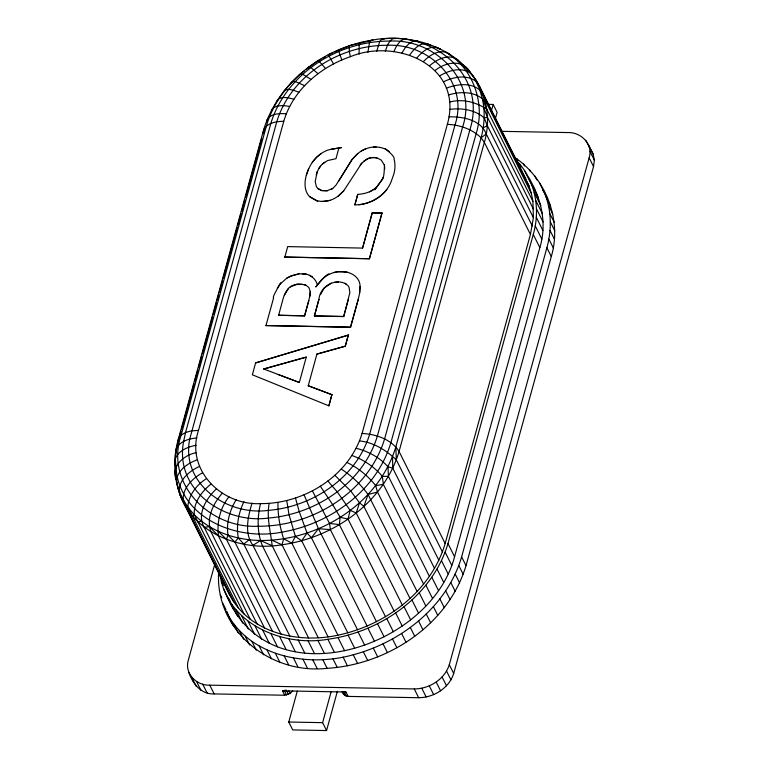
<?xml version="1.0" encoding="UTF-8"?>
<svg xmlns="http://www.w3.org/2000/svg" width="769" height="769" viewBox="0 0 769 769"><rect width="100%" height="100%" fill="white"/><g stroke="black" fill="none" stroke-linecap="round" stroke-linejoin="round"><path stroke-width="1.15" d="M367.909 52.35L369.485 42.555L371.052 40.305C412.04 32.298 459.795 48.139 479.712 86.695L479.693 89.762L482.413 98.768L486.806 109.275L532.907 201.324L533.388 217.656L530.437 234.439L445.164 543.539C430.967 591.476 385.644 625.216 337.927 635.175C298.699 643.864 249.742 633.252 229.796 595.139L183.695 503.089C173.746 483.23 172.4 459.949 178.456 438.705L263.729 129.605C278.32 81.697 324.287 47.207 373.003 40.075L349.232 45.688L349.309 51.379L350.366 56.685C320.269 66.951 292.902 90.069 283.771 121.291L198.489 430.39C185.252 469.84 221.828 505.646 260.499 503.618C304.072 503.935 349.088 476.107 362.084 433.428L447.356 124.328C463.967 65.98 396.948 37.575 350.366 56.685M250.271 619.324L204.179 527.274C196.412 514.019 206.553 498.341 216.204 489.036M176.812 481.634C183.628 529.851 238.227 552.488 281.963 544.769C333.525 537.694 383.779 502.657 399.063 451.48L484.345 142.38C491.381 118.772 486.604 92.318 470.753 73.343C461.313 66.567 448.663 70.469 439.589 75.948M220.03 574.51C226.855 623.919 283.117 647.2 327.882 639.27C380.761 632.012 432.303 596.071 447.981 543.587L533.263 234.487C540.799 208.726 535.157 178.648 515.48 159.673M227.095 596.513C270.525 699.886 430.544 648.709 454.566 556.737L539.848 247.637C547.182 223.808 541.434 198.181 528.505 177.379M218.694 570.819C214.368 630.215 270.025 674.807 327.142 668.328C387.499 664.637 448.125 625.024 466.014 565.638L551.286 256.538C562.187 220.367 545.932 178.629 515.038 157.626M225.538 610.269C247.57 656.774 307.648 667.761 353.25 654.765C401.822 641.865 447.097 606.299 461.621 556.871L546.894 247.772C552.142 228.797 551.556 207.947 543.241 189.924M177.649 445.232L178.456 438.705L181.119 435.158L266.391 126.058C271.14 109.371 280.541 94.327 292.326 81.716L295.286 81.581L304.62 85.638M244.071 614.066L194.23 514.596C193.701 502.32 201.641 491.506 210.85 484.182M359.652 292.989L360.036 286.616L359.652 292.989L358.248 299.362L350.558 327.209L265.901 325.556L350.558 327.209M233.795 601.925L187.694 509.866C187.492 496.918 195.528 485.499 206.265 478.77M309.878 295.969L310.263 291.528L309.926 296.055L304.63 315.838L278.551 315.271L304.63 315.838M196.874 437.897C189.136 438.686 180.215 440.993 176.351 448.452C173.554 459.651 177.802 470.878 176.457 481.942C179.369 494.169 185.56 505.493 194.23 514.596C211.427 532.129 236.285 540.021 260.422 540.501C318.501 540.924 378.511 503.83 395.833 446.924L481.106 137.824C484.508 125.116 485.239 111.668 482.413 98.768C472.868 91.136 459.458 91.607 448.337 95.029M183.695 503.089C180.648 489.92 191.837 478.626 202.478 472.829M269.16 503.387C266.43 517.652 270.698 531.706 272.149 545.692L318.241 637.741M385.49 616.68L339.389 524.631L340.158 517.297L332.65 504.589L320.317 486.219M214.897 563.85L188.395 659.908C184.051 673.317 196.547 685.823 209.783 685.16L414.27 688.947C429.333 688.87 444.607 679.421 449.298 664.743L589.15 157.818C593.495 144.409 580.999 131.903 567.772 132.566L502.003 131.345M342.013 691.446L344.848 695.512L348.146 696.406L418.663 697.714C433.726 697.637 449 688.188 453.691 673.509L593.543 166.585L594.35 160.163L593.178 154.156L588.785 145.389M384.74 168.853C383.837 156.136 385.5 178.129 381.751 180.167C365.083 202.42 383.27 179.312 382.991 177.447M266.689 121.838L266.997 119.887C270.899 113.341 279.56 113.312 286.279 113.802M316.174 174.957L317.299 171.593L315.184 181.494L316.376 186.675L317.982 188.607L321.74 190.625L327.325 190.76L321.692 190.529L317.982 188.607M330.757 149.349C357.268 145.312 326.45 149.311 325.768 150.993C314.213 156.069 307.119 168.353 305.274 180.138C304.63 186.108 305.235 192.183 309.59 196.643C323.547 204.16 316.895 201.238 309.59 196.643M260.499 503.618C257.269 517.45 256.923 532.59 262.46 545.884L308.552 637.934M314.396 316.021L318.856 299.593L314.396 316.021L343.685 316.568L349.866 292.662L349.039 287.27L347.953 285.568L344.887 283.319L346.559 284.309M376.685 51.331L379.78 41.363L381.972 39.036L384.404 38.758M394.132 611.134L348.03 519.075L350.174 510.376L337.207 491.833L327.834 481.019M180.946 431.303L177.754 442.886L175.697 455.142M181.59 428.987L194.038 383.846M194.682 381.53L197.873 369.947M198.517 367.63L201.709 356.057M202.343 353.74L212.571 316.693M213.205 314.377L216.397 302.803M217.041 300.487L218.636 294.7M219.271 292.383L222.472 280.81M223.106 278.493L237.16 227.557M237.794 225.24L240.995 213.667M241.629 211.35L244.821 199.767M245.465 197.46L261.748 138.41M348.328 335.044L345.271 346.146L316.905 354.105L345.31 346.233L348.328 335.044L255.587 362.93L252.376 374.811L328.872 405.84L331.891 394.651L308.177 385.721L331.929 394.737M265.939 325.643L273.61 297.863C270.909 297.728 287.904 272.015 277.224 288.365M284.838 257.163L287.683 246.609L362.574 248.089L372.244 212.811L382.001 212.994L369.456 258.73L284.79 257.077L369.456 258.73M278.589 315.357L282.454 301.14C284.069 294.162 287.76 285.424 296.228 284.482C296.574 282.598 310.426 286.299 304.178 284.655M324.72 162.221L322.413 164.018L327.565 160.558L335.995 158.693L338.831 148.148M304.582 315.751L308.85 300.554M263.729 369.005L299.333 382.481L306.273 357.066L263.729 369.005L306.312 357.162M357.739 194.47L354.855 204.929L357.7 194.374C364.487 193.932 371.6 192.125 376.512 186.973M308.225 385.807L316.905 354.105M343.685 316.568L348.53 299.016M372.244 212.811L362.574 248.089M331.891 394.651L328.872 405.84M350.52 327.123L358.248 299.362M369.408 258.644L382.001 212.994M337.389 691.312L326.565 730.55L292.72 729.925L288.769 722.033L297.295 691.12M326.565 730.55L322.615 722.658L331.141 691.754M491.276 111.332L493.169 104.459L488.507 104.373M495.217 119.272L497.12 112.351L493.169 104.459M328.065 636.828L281.963 544.769L283.665 538.829C279.772 527.101 277.801 514.73 277.936 502.368M252.059 503.07C248.031 516.345 243.946 533.359 252.972 545.336L299.064 637.386M402.322 605.049L356.23 512.99L359.507 502.734L350.702 490.997L334.832 475.29M318.904 299.679C319.693 287.01 334.092 278.33 344.925 283.405M264.892 128.24L263.027 133.787L263.729 129.605C267.641 122.598 276.484 121.406 283.771 121.291M410.012 598.484L363.91 506.425L368.034 494.457C360.786 484.422 351.635 475.771 341.234 469.08M308.667 168.747L306.293 175.188M385.346 51.1L387.413 45.294L389.931 41.084L392.738 38.748L395.641 38.45M272.534 631.426L226.442 539.367L228.018 535.195C226.124 522.843 229.758 510.174 236.189 499.639M243.927 501.734C238.525 512.894 236.054 525.717 238.323 537.992L243.763 544.067L289.855 636.117M317.337 171.679L318.904 168.286L322.365 163.932M393.786 51.648L396.602 45.9L399.832 41.728L403.244 39.43L406.609 39.161M331.256 283.117L324.383 287.817L320.49 294.556M284.338 295.392L288.529 288.288M337.927 635.175L291.836 543.125L295.402 536.445L289.038 514.769L286.741 500.581M306.389 69.287L318.347 60.395L325.537 68.499M354.817 204.842C369.976 205.112 385.125 196.182 391.037 181.984L393.757 174.332C395.16 169.738 395.477 163.662 394.026 159.029C395.9 155.578 377.252 143.245 389.383 151.733M338.437 181.532L352.077 159.414L357.854 153.444L352.125 159.5L335.928 185.214L332.717 188.463L327.286 190.674M401.918 52.984L405.465 47.342L409.368 43.295L413.357 41.093L417.173 40.892L418.855 41.805M343.714 190.847L338.456 195.922L343.714 190.847L361.786 163.105L360.171 165.085M228.941 496.803C220.203 507.838 216.685 522.132 218.463 535.983L264.555 628.033M318.952 168.373L320.49 166.114M347.78 632.82L301.688 540.761L307.052 533.061L299.276 511.789L295.479 498.033M329.094 274.254C327.892 270.842 305.947 299.429 321.106 280.32C326.335 274.696 333.852 271.438 341.542 271.601C350.702 271.39 360.267 277.148 360.084 286.702M292.758 690.773L290.173 693.513L284.684 695.234L214.167 693.926C201.074 694.503 192.644 683.583 188.77 672.337M409.656 55.08C413.693 49.341 419.441 42.689 427.208 43.612L430.851 45.515M357.537 629.763L311.435 537.704L318.472 528.707L330.362 529.61L376.464 621.66M222.251 493.256C213.253 503.464 205.89 518.316 211.023 531.946L257.115 623.995M308.206 67.797L308.994 66.855L310.993 67.576L318.01 73.699M280.993 634.117L234.891 542.068L238.323 537.992M321.182 153.589L316.665 157.184L312.204 162.326M271.39 110.284L273.735 107.554L277.763 105.939L283.194 105.555L289.663 106.42M276.869 100.922L278.974 98.586L282.704 97.49L287.789 97.701L293.883 99.211M359.046 204.717C369.553 203.458 380.376 197.989 386.826 189.462M290.807 83.312L300.285 73.987L302.794 74.305L311.022 79.428M283.367 91.895L285.203 89.944L288.567 89.339L293.229 90.127L298.881 92.261M416.904 57.915C421.768 52.157 428.506 46.082 436.629 47.303L440.512 49.293L434.072 46.774M280.233 283.992L286.885 278.07L291.278 275.869L299.103 273.793L306.1 274.168L302.313 273.735M361.834 163.191L367.044 158.904L371.129 157.578L376.868 157.885L375.378 157.607M238.563 608.25L192.471 516.191L194.23 514.596M423.594 61.462C430.15 54.224 442.857 47.092 451.211 55.57M299.122 75.247L304.572 70.777M243.763 544.067L249.166 539.771M373.782 157.395L369.024 158.193L363.622 161.25M447.356 124.328C459.651 124.905 472.214 129.048 481.106 137.824L486.248 133.969C480.788 119.656 462.592 116.59 448.981 116.821M429.65 65.682C436.946 59.376 448.433 53.359 457.497 59.655C464.947 67.72 474.021 74.901 478.395 85.263M357.893 153.531C365.438 146.994 376.752 144.947 385.682 149.282M252.972 545.336L260.422 540.501L272.149 545.692M317.443 200.757C324.739 202.574 332.612 200.536 338.418 195.835M434.994 70.537C445.741 61.856 463.736 58.598 470.936 73.593L470.753 73.343M332.717 188.463L331.333 189.328M317.972 61.049L321.067 59.261M323.134 58.069L325.2 56.868M483.268 127.827L487.296 125.607L484.21 117.907C474.896 109.688 461.65 107.814 449.682 109.381M199.555 466.456C188.559 471.166 175.428 482.672 180.494 495.899L229.796 595.139M290.23 286.972L296.276 284.568L302.361 284.347M299.103 273.793L291.316 275.956L286.885 278.07M332.621 53.023L328.238 54.676L333.486 63.904M334.775 51.994L339.091 49.947L338.571 49.754L338.879 51.456L341.801 59.944M197.518 459.689C189.059 462.765 180.628 468.052 177.187 476.751C187.328 521.94 240.12 540.415 281.627 532.177C329.949 524.131 376.512 490.814 390.902 442.646L476.174 133.546C485.614 103.296 473.204 67.778 445.318 51.908M443.367 81.889C453.22 76.987 466.254 74.199 475.79 81.254L531.379 193.49L532.907 201.324M340.206 49.514L349.107 46.121M196.383 452.624C183.868 454.96 170.007 466.648 176.601 480.51M446.289 88.272C457.92 83.504 475.146 81.802 482.913 93.885L529.005 185.944L531.379 193.49M284.684 695.234L282.492 690.85L286.241 690.081L288.442 694.465M348.376 335.13L255.587 362.93M197.979 522.007L201.363 521.055M423.613 584.104L377.512 492.045L368.034 494.457L417.125 591.476M196.162 445.338C186.406 446.779 173.054 453.143 174.938 464.947M322.403 201.459L330.093 200.353M347.107 272.168L337.591 271.707L333.688 272.582M484.21 117.907L487.479 117.349L533.58 209.408M346.963 462.457C358.094 467.927 368.053 475.848 375.676 485.633L383.337 484.345L429.429 576.394M449.471 102.094C462.467 98.509 475.963 101.979 486.806 109.275M204.179 527.274L209.428 526.678L218.463 535.983M361.565 42.401L360.103 42.535L359.161 44.65L359.104 54.138M338.485 282.06L334.525 282.338M198.489 430.39L191.491 430.851L185.56 432.476L181.119 435.158C164.653 484.22 210.148 528.755 258.249 526.246C312.445 526.64 368.428 492.025 384.596 438.936L469.878 129.826C487.459 74.978 433.61 31.971 381.972 39.036M376.137 147.014L373.436 147.081M351.962 455.508C363.641 459.727 374.359 466.821 382.347 476.367L388.432 476.376L434.523 568.426M372.283 212.898L382.049 213.08M314.348 315.934L343.637 316.482M282.492 690.85L345.954 692.023L348.146 696.406M288.769 722.033L322.615 722.658M362.084 433.428C375.935 434.235 391.325 439.166 399.063 451.48L445.164 543.539M312.358 490.814L329.545 523.429L339.389 524.631M345.954 692.023L344.185 691.783L346.377 696.166M359.565 440.916C373.84 442.396 386.134 450.278 396.333 459.881L442.425 551.931M340.158 517.297L348.03 519.075M356.182 448.298C368.226 451.268 379.655 457.459 387.97 466.754L392.776 468.196L438.868 560.255M306.052 274.081C311.599 275.321 316.203 279.608 317.443 285.203M376.82 157.789L381.261 160.096L384.279 164.941M350.174 510.376L356.23 512.99M271.957 540.194L281.963 544.769M283.665 538.829L291.836 543.125M305.947 285.203L308.888 287.529L310.311 291.614M309.513 275.321L312.387 277.003M295.402 536.445L301.688 540.761M359.507 502.734L363.91 506.425M482.413 98.768L485.277 101.431M218.348 531.417L226.442 539.367M228.018 535.195L234.891 542.068M307.052 533.061L311.435 537.704M449.432 54.022L450.615 55.551M481.106 137.824L484.345 142.38L530.437 234.439M542.51 189.587L547.624 198.69M457.497 59.655L458.651 61.558M593.178 154.156L585.718 140.179M530.995 183.57L535.099 190.529M521.805 171.968L529.005 185.944M589.958 151.397L594.35 160.163M589.15 157.818L593.543 166.585M539.434 182.753L543.818 191.519M546.25 197.479L550.642 206.246M534.859 176.005L536.81 179.898M548.451 205.361L552.834 214.128M529.543 169.728L530.523 171.679M549.816 213.522L554.209 222.289M523.535 163.98L524.506 165.921M531.792 184.752L538.377 197.902M550.344 221.905L554.737 230.671M524.41 170.42L530.485 182.561M534.224 192.49L540.809 205.64M519.508 163.932L521.036 166.969M516.864 158.779L517.835 160.731M479.712 86.695L525.804 178.754M479.462 87.406L480.538 89.55M484.826 98.115L487.508 103.459M491.795 112.024L492.862 114.168M497.149 122.732L499.831 128.087M502.513 133.431L505.195 138.785M509.482 147.35L512.164 152.704M514.836 158.049L517.518 163.403M520.2 168.757L521.267 170.901M535.791 200.526L542.376 213.686M550.037 230.44L554.43 239.207M536.483 208.812L543.068 221.962M548.883 239.082L553.276 247.849M536.281 217.281L542.866 230.431M487.296 125.607L533.388 217.656M546.894 247.772L551.286 256.538M535.214 225.855L541.799 239.005M486.248 133.969L532.34 226.019M533.263 234.487L539.848 247.637M366.034 148.638L361.334 150.945M373.032 189.933L369.485 191.885M461.621 556.871L466.014 565.638M447.981 543.587L454.566 556.737M458.814 565.542L463.207 574.308M445.174 552.2L451.759 565.35M455.21 574.135L459.602 582.902M441.531 560.736L448.116 573.885M450.836 582.594L455.219 591.371M437.08 569.118L443.665 582.268M445.712 590.871L450.096 599.637M431.842 577.288L438.426 590.438M439.878 598.897L444.271 607.664M425.882 585.19L432.466 598.34M433.37 606.616L437.763 615.383M419.22 592.764L425.805 605.914M426.237 613.989L430.63 622.755M449.298 664.743L453.691 673.509M411.924 599.945L418.509 613.095M446.568 671.126L450.961 679.892M299.333 382.481L278.003 374.455M418.538 620.948L422.921 629.715M442.108 677.037L446.501 685.804M404.042 606.674L410.636 619.824M410.3 627.456L414.693 636.223M436.215 682.074L440.599 690.841M395.641 612.912L402.225 626.062M429.285 685.9L433.678 694.667M401.601 633.473L405.994 642.24M421.806 688.245L426.189 697.012M386.778 618.612L393.363 631.762M392.498 638.943L396.881 647.709M414.27 688.947L418.663 697.714M377.521 623.717L384.106 636.867M383.039 643.845L387.432 652.612M367.121 626.033L318.472 528.707L304.053 494.775M367.938 628.206L374.522 641.356M373.301 648.132L377.694 656.899M358.114 632.022L364.698 645.172M363.343 651.785L367.736 660.552M348.107 635.156L354.692 648.305M353.25 654.765L357.633 663.532M338.004 637.578L344.589 650.728M343.07 657.072L347.453 665.839M327.882 639.27L334.467 652.42M332.881 658.668L337.264 667.434M317.808 640.212L324.393 653.362M343.089 692.004L344.848 695.512M342.34 691.879L343.656 694.503M322.749 659.562L327.142 668.328M307.869 640.404L314.454 653.554M312.752 659.744L317.145 668.511M298.141 639.846L304.726 652.996M302.948 659.196L307.34 667.963M288.692 638.539L295.277 651.689M293.422 657.937L297.805 666.704M279.599 636.492L286.183 649.642M284.213 655.976L288.606 664.743M270.928 633.723L277.513 646.873M275.398 653.323L279.791 662.09M262.748 630.253L269.333 643.403M288.856 690.879L290.173 693.513M255.116 626.11L261.7 639.26M267.045 649.997L271.428 658.764M284.376 690.668L286.568 695.051M248.099 621.323L254.683 634.473M259.191 646.018L263.584 654.784M178.129 488.353L179.735 491.564M241.735 615.921L248.32 629.071M251.905 641.413L256.298 650.18M236.093 609.961L242.677 623.111M221.376 581.402L223.404 585.449M231.19 603.473L237.775 616.623M223.808 589.141L233.68 609.663M245.234 636.213L249.627 644.98M239.226 630.465L243.619 639.231M220.319 594.831L221.789 597.753M233.92 624.188L238.303 632.954M222.52 602.713L225.932 609.529M229.345 617.44L233.728 626.206M209.783 685.16L214.167 693.926M202.718 684.179L207.101 692.946M196.595 681.584L200.978 690.351M191.837 677.547L196.23 686.313M188.117 507.367L192.471 516.191M183.07 499.456L187.694 509.866M226.913 611.48L229.921 619.035M483.922 108.189L487.479 117.349M229.354 598.974L230.392 602.29M375.676 485.633L377.512 492.045M192.769 679.104L193.154 681.103M329.545 523.429L330.362 529.61M382.347 476.367L383.337 484.345M176.312 477.049L176.505 479.356M475.713 79.918L475.79 81.254M387.97 466.754L388.432 476.376M395.833 446.924L396.333 459.881M392.478 456.911L392.776 468.196M183.666 441.281C174.044 489.863 224.183 524.141 268.419 518.056C315.924 514.24 363.237 482.855 377.358 436.033L462.64 126.933C478.164 80.687 435.273 38.71 389.931 41.084C338.85 40.709 286.078 73.334 270.842 123.376L185.56 432.476L183.666 441.281M189.722 439.032C180.782 484.162 227.364 516.018 268.468 510.366C312.608 506.809 356.556 477.655 369.678 434.158L454.96 125.059C469.378 82.091 429.535 43.093 387.413 45.294C339.956 44.948 290.922 75.256 276.763 121.752L189.722 439.032"/></g></svg>
